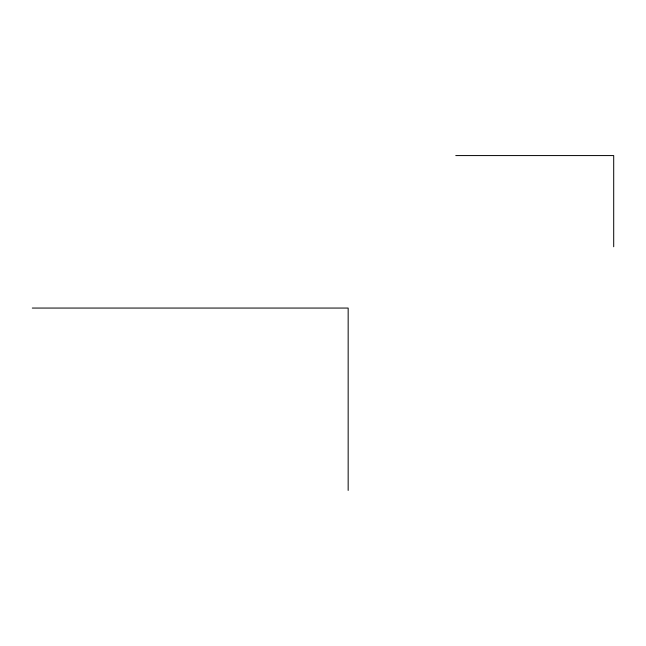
<?xml version="1.0" encoding="UTF-8"?>
<svg xmlns="http://www.w3.org/2000/svg" width="646" height="646" viewBox="0 0 646 646"><rect width="100%" height="100%" fill="white"/><g stroke="black" fill="none" stroke-linecap="round" stroke-linejoin="round"><path stroke-width="0.97" d="M455.769 155.573L613.7 155.573L613.7 246.756M32.3 308.061L348.162 308.061L348.162 490.427"/></g></svg>
